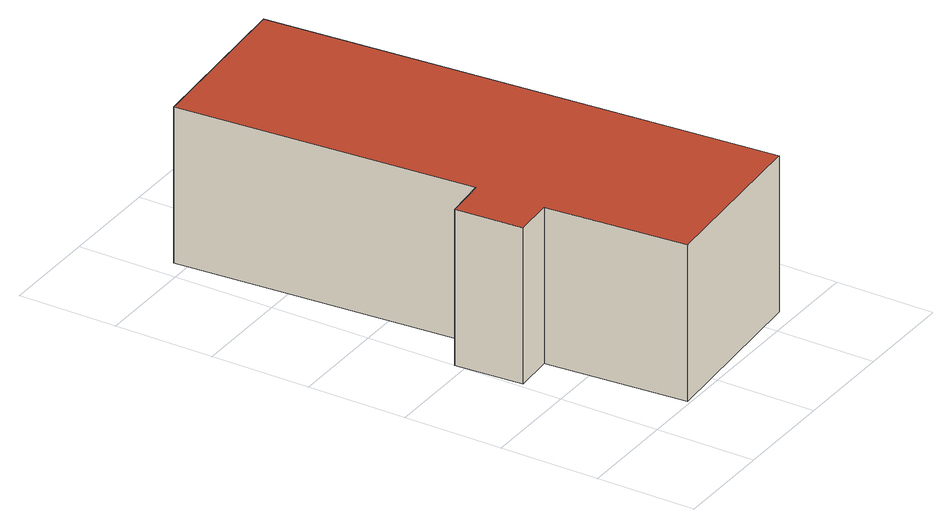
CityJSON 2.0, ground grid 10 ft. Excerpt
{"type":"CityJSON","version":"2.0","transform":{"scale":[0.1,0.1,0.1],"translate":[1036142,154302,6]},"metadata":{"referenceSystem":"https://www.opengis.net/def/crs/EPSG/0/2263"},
"CityObjects":{
"building1":{"type":"Building","attributes":{"name":"Bldg_1210004410","BIN":"4303400"},"geometry":[{"type":"MultiSurface","lod":"2","boundaries":[[[0,1,2,3,4,5,6,7]],[[8,9,10,11,12,13,14,15]],[[1,0,15,14]],[[2,1,14,13]],[[3,2,13,12]],[[4,3,12,11]],[[5,4,11,10]],[[6,5,10,9]],[[7,6,9,8]],[[0,7,8,15]]],"semantics":{"surfaces":[{"type":"RoofSurface","BIN":"4303400"},{"type":"GroundSurface"},{"type":"WallSurface"}],"values":[0,1,2,2,2,2,2,2,2,2]}}]}
},
"vertices":[
[191,527,163],[20,514,163],[42,214,163],[0,210,163],[5,142,163],[45,145,163],[56,3,163],[230,16,163],[230,16,3],[56,3,3],[45,145,3],[5,142,3],[0,210,3],[42,214,3],[20,514,3],[191,527,3]
]}
